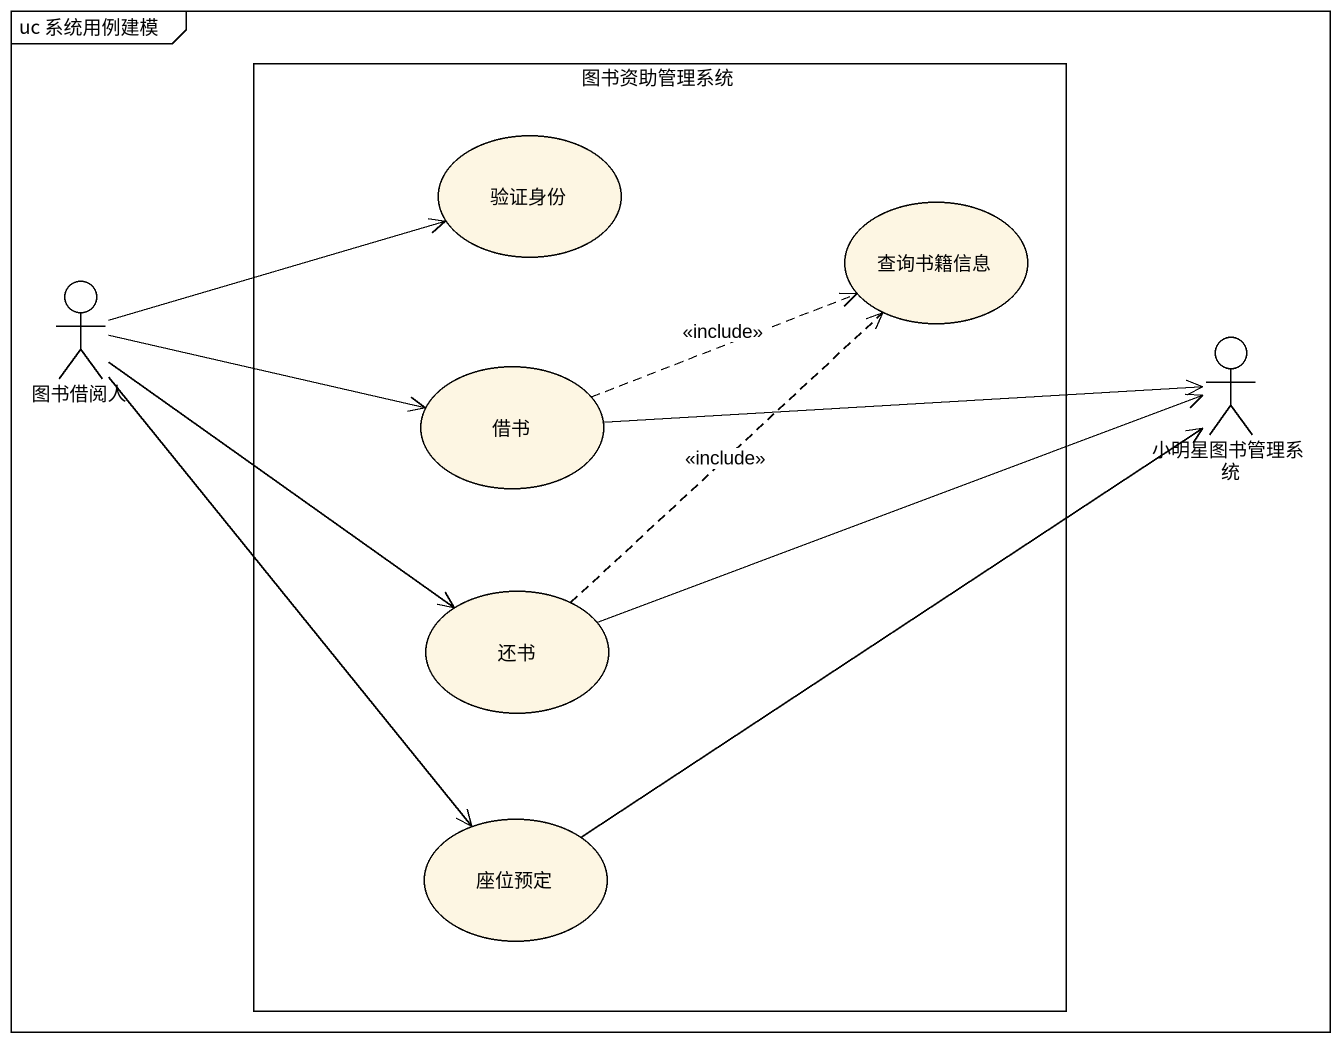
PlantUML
@startuml
mainframe uc 系统用例建模
rectangle 图书资助管理系统 {
  usecase 验证身份
  usecase 查询书籍信息
  usecase 借书
  usecase 还书
  usecase 座位预定
}
actor 图书借阅人
actor 小明星图书管理系统
图书借阅人 -right-> 验证身份
图书借阅人 -right-> 借书
图书借阅人 --> 还书
图书借阅人 --> 座位预定
借书 .right.> 查询书籍信息 : <<include>>
借书 -right-> 小明星图书管理系统
还书 .up.> 查询书籍信息 : <<include>>
还书 -right-> 小明星图书管理系统
座位预定 -up-> 小明星图书管理系统
@enduml
